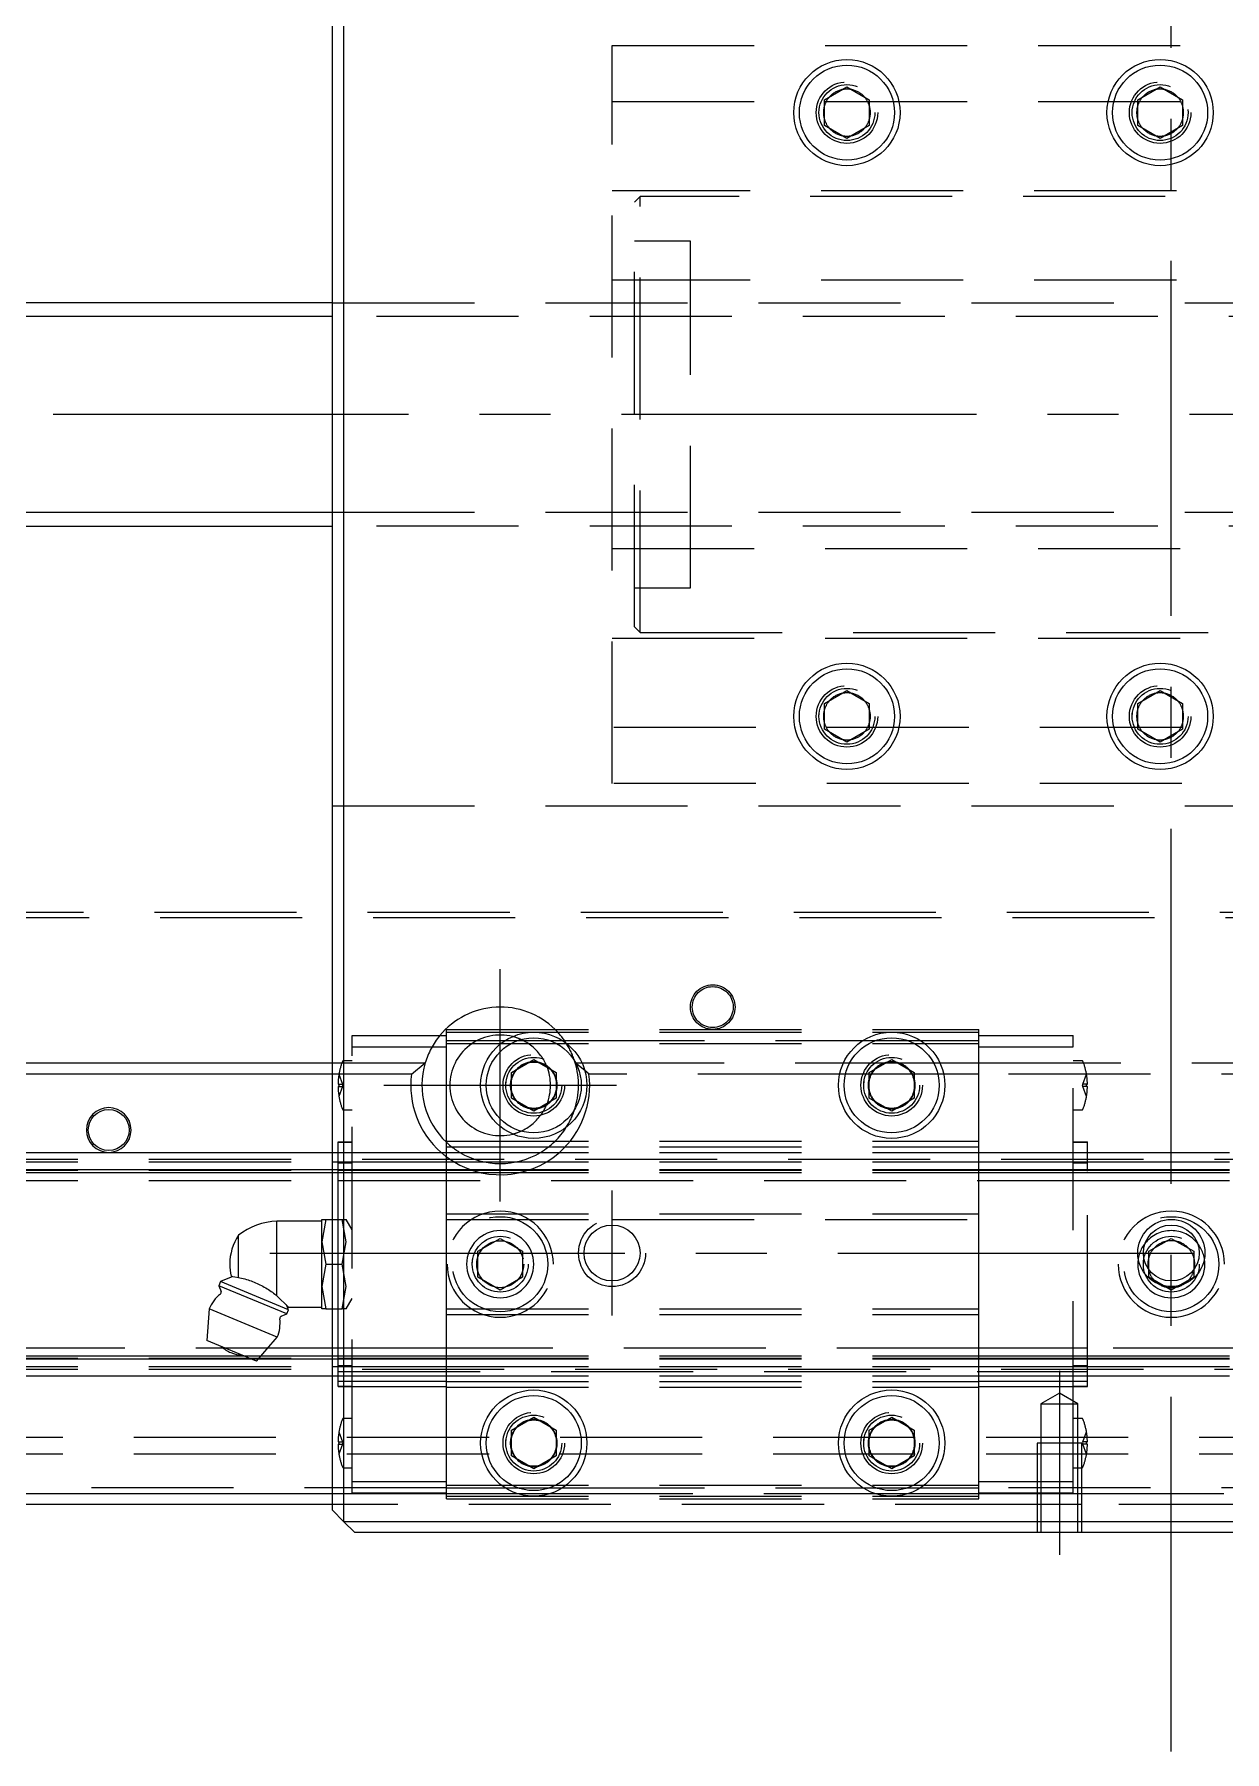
# Model space of a CAD drawing. Extents: x -20 to 920, y -365 to 120.
# Drawn here: x 218.4 to 324.8, y -119.6 to 34 of the extents above; entities that cross this region are included whole.
import ezdxf

# ---------------------------------------------------------------- set-up
doc = ezdxf.new("R2010")
doc.units = 0
doc.linetypes.add('CENTER', pattern=[50.8, 31.75, -6.35, 6.35, -6.35])
doc.linetypes.add('DASHED', pattern=[19.05, 12.7, -6.35])
doc.layers.get('0').update_dxf_attribs({"linetype": 'CONTINUOUS'})
doc.layers.add('CENTER', color=1, linetype='CENTER')

msp = doc.modelspace()

# ---------------------------------------------------------------- linework, layer by layer
at = {"color": 7, "linetype": 'CONTINUOUS'}
for p, q in [((246, 99), (246, -99)), ((245, -98), (245, 98)), ((289, 28.15), (291, 29.31)), ((291, 29.31), (293, 28.15)), ((317, 28.15), (319, 29.31)), ((319, 29.31), (321, 28.15)), ((289, 25.85), (289, 28.15)), ((293, 28.15), (293, 25.85)), ((317, 25.85), (317, 28.15)), ((321, 28.15), (321, 25.85)), ((291, 24.69), (289, 25.85)), ((293, 25.85), (291, 24.69)), ((319, 24.69), (317, 25.85)), ((321, 25.85), (319, 24.69)), ((245, 10), (28, 10)), ((28, -10), (245, -10)), ((289, -25.85), (291, -24.69)), ((289, -28.15), (289, -25.85)), ((291, -24.69), (293, -25.85)), ((293, -25.85), (293, -28.15)), ((317, -25.85), (319, -24.69)), ((317, -28.15), (317, -25.85)), ((319, -24.69), (321, -25.85)), ((321, -25.85), (321, -28.15)), ((291, -29.31), (289, -28.15)), ((293, -28.15), (291, -29.31)), ((319, -29.31), (317, -28.15)), ((321, -28.15), (319, -29.31)), ((146.71, -58), (245, -58)), ((261, -58.85), (263, -57.69)), ((263, -57.69), (265, -58.85)), ((293, -58.85), (295, -57.69)), ((295, -57.69), (297, -58.85)), ((245, -59), (147.94, -59)), ((261, -61.15), (261, -58.85)), ((265, -58.85), (265, -61.15)), ((293, -61.15), (293, -58.85)), ((297, -58.85), (297, -61.15)), ((263, -62.31), (261, -61.15)), ((265, -61.15), (263, -62.31)), ((295, -62.31), (293, -61.15)), ((297, -61.15), (295, -62.31)), ((0, -66), (245, -66)), ((0, -67.52), (245, -67.52)), ((0, -67.8), (245, -67.8)), ((244.04, -72.15), (240.04, -72.15)), ((240.04, -78.83), (240.04, -72.15)), ((244.04, -74), (244.04, -72)), ((244.04, -72), (244.4, -72)), ((244.4, -72), (244.04, -74)), ((244.4, -72), (245, -72)), ((236.6, -77.18), (236.6, -73.4)), ((244.04, -78), (244.04, -74)), ((244.04, -74), (244.4, -76)), ((244.4, -76), (244.04, -78)), ((244.4, -76), (245, -76)), ((234.98, -77.56), (234.83, -77.93)), ((234.83, -77.93), (235.04, -78.44)), ((240.93, -80.45), (234.83, -77.93)), ((236.1, -77.09), (234.98, -77.56)), ((241.08, -80.08), (234.98, -77.56)), ((235.94, -77.07), (236.6, -77.18)), ((236.6, -77.18), (236.73, -77.21)), ((236.73, -77.21), (236.87, -77.24)), ((236.87, -77.24), (237.02, -77.28)), ((237.02, -77.28), (237.16, -77.32)), ((237.16, -77.32), (237.31, -77.36)), ((237.31, -77.36), (237.47, -77.41)), ((237.47, -77.41), (237.59, -77.46)), ((237.59, -77.46), (237.73, -77.5)), ((237.73, -77.5), (237.86, -77.55)), ((237.86, -77.55), (237.99, -77.61)), ((237.99, -77.61), (238.12, -77.66)), ((238.12, -77.66), (238.26, -77.72)), ((238.26, -77.72), (238.39, -77.78)), ((238.39, -77.78), (238.52, -77.84)), ((238.52, -77.84), (238.65, -77.91)), ((238.65, -77.91), (238.78, -77.98)), ((238.78, -77.98), (238.91, -78.05)), ((238.91, -78.05), (239.04, -78.12)), ((239.04, -78.12), (239.16, -78.2)), ((239.16, -78.2), (239.28, -78.27)), ((239.28, -78.27), (239.4, -78.35)), ((244.04, -80), (244.04, -78)), ((244.04, -78), (244.4, -80)), ((239.4, -78.35), (239.52, -78.43)), ((239.52, -78.43), (239.63, -78.51)), ((239.63, -78.51), (239.74, -78.59)), ((239.74, -78.59), (239.84, -78.67)), ((239.84, -78.67), (239.95, -78.75)), ((239.95, -78.75), (240.04, -78.83)), ((240.04, -78.83), (241.08, -79.85)), ((241.08, -80.08), (240.9, -79.64)), ((241.08, -79.85), (244.04, -79.85)), ((233.97, -80), (233.77, -82.84)), ((240.07, -82.53), (233.97, -80)), ((240.42, -80.66), (240.93, -80.45)), ((240.93, -80.45), (241.08, -80.08)), ((244.4, -80), (244.04, -80)), ((244.4, -80), (245, -80)), ((238.2, -84.68), (233.77, -82.84)), ((238.2, -84.68), (240.07, -82.53)), ((0, -84.2), (237.05, -84.2)), ((238.62, -84.2), (245, -84.2)), ((0, -84.48), (237.73, -84.48)), ((0, -86), (245, -86)), ((238.37, -84.48), (245, -84.48)), ((261, -90.85), (263, -89.69)), ((263, -89.69), (265, -90.85)), ((293, -90.85), (295, -89.69)), ((295, -89.69), (297, -90.85)), ((261, -93.15), (261, -90.85)), ((265, -90.85), (265, -93.15)), ((293, -93.15), (293, -90.85)), ((297, -90.85), (297, -93.15)), ((263, -94.31), (261, -93.15)), ((265, -93.15), (263, -94.31)), ((295, -94.31), (293, -93.15)), ((297, -93.15), (295, -94.31)), ((1, -96.5), (245, -96.5)), ((245, -97.5), (2, -97.5)), ((246, -99), (245, -98)), ((247, -100), (246, -99)), ((246, -99), (394, -99)), ((393, -100), (247, -100))]:
    msp.add_line(p, q, dxfattribs=at)
at = {"color": 3, "linetype": 'DASHED'}
for p, q in [((270, 33), (340, 33)), ((270, -33), (270, 33)), ((270, 28), (340, 28)), ((288.5, 27), (288.51, 27.25)), ((321.48, 27.29), (321.5, 27)), ((339.5, 20), (270, 20)), ((272.5, 19.5), (272, 19)), ((272, -19), (272, 19)), ((338.5, 19.5), (272.5, 19.5)), ((272.5, -19.5), (272.5, 19.5)), ((277, 15.5), (272, 15.5)), ((277, -15.5), (277, 15.5)), ((339.5, 12), (270, 12)), ((245, 10), (395, 10)), ((395, 8.75), (245, 8.75)), ((245, -8.75), (395, -8.75)), ((395, -10), (245, -10)), ((270, -12), (339.5, -12)), ((272, -15.5), (277, -15.5)), ((272, -19), (272.5, -19.5)), ((272.5, -19.5), (338.5, -19.5)), ((270, -20), (339.5, -20)), ((288.5, -27), (288.52, -26.7)), ((316.5, -27), (316.52, -26.7)), ((340, -28), (270, -28)), ((340, -33), (270, -33)), ((245, -35), (395, -35)), ((0.5, -44.5), (639.5, -44.5)), ((1, -45), (639, -45)), ((255.2, -55), (302.8, -55)), ((255.2, -56), (255.2, -55)), ((255.2, -55.25), (302.8, -55.25)), ((302.8, -56), (302.8, -55)), ((246.77, -56.55), (246.77, -55.55)), ((246.77, -55.55), (255.2, -55.55)), ((246.77, -56.55), (255.2, -56.55)), ((246.77, -95.45), (246.77, -56.55)), ((255.2, -56), (260.44, -56)), ((255.2, -65), (255.2, -56)), ((255.2, -56.25), (302.8, -56.25)), ((260.44, -56), (261.56, -56)), ((261.56, -56), (264.44, -56)), ((264.44, -56), (265.56, -56)), ((265.56, -56), (292.44, -56)), ((292.44, -56), (293.56, -56)), ((293.56, -56), (296.44, -56)), ((296.44, -56), (297.56, -56)), ((297.56, -56), (302.8, -56)), ((302.8, -55.55), (311.23, -55.55)), ((302.8, -65), (302.8, -56)), ((302.8, -56.55), (311.23, -56.55)), ((311.23, -56.55), (311.23, -55.55)), ((311.23, -92), (311.23, -56.55)), ((245, -58), (245.84, -58)), ((245.84, -58), (246.77, -58)), ((246.77, -57.8), (245.99, -57.8)), ((246.77, -58), (253.29, -58)), ((252.06, -59), (253.29, -58)), ((266.71, -58), (266.75, -58)), ((267.56, -58.68), (266.71, -58)), ((266.75, -58), (267.31, -58)), ((267.31, -58), (290.69, -58)), ((290.69, -58), (291.25, -58)), ((291.25, -58), (293.11, -58)), ((293.11, -58), (293.5, -58)), ((293.5, -58), (294.36, -58)), ((294.36, -58), (294.46, -58)), ((294.46, -58), (294.5, -58)), ((294.5, -58), (295.5, -58)), ((295.5, -58), (295.54, -58)), ((295.54, -58), (295.64, -58)), ((295.64, -58), (296.5, -58)), ((296.5, -58), (296.89, -58)), ((296.89, -58), (298.75, -58)), ((298.75, -58), (299.31, -58)), ((299.31, -58), (302.8, -58)), ((302.8, -58), (337.2, -58)), ((312.01, -57.8), (311.23, -57.8)), ((245.58, -59), (245, -59)), ((245.5, -59.9), (245.58, -59.9)), ((245.58, -59), (245.9, -59.9)), ((246.77, -59), (245.58, -59)), ((245.58, -59.9), (245.9, -59.9)), ((245.58, -59.9), (245.58, -60.1)), ((245.9, -59.9), (245.94, -60)), ((252.06, -59), (246.77, -59)), ((260.5, -60), (260.53, -59.59)), ((267.94, -59), (267.56, -58.68)), ((290.36, -59), (267.94, -59)), ((290.87, -59), (290.36, -59)), ((292.44, -59), (290.87, -59)), ((292.71, -59), (292.44, -59)), ((292.5, -60), (292.53, -59.59)), ((293, -59), (292.71, -59)), ((293.15, -59), (293, -59)), ((293.2, -59), (293.15, -59)), ((296.8, -59), (293.2, -59)), ((296.85, -59), (296.8, -59)), ((297, -59), (296.85, -59)), ((297.29, -59), (297, -59)), ((297.56, -59), (297.29, -59)), ((299.13, -59), (297.56, -59)), ((299.64, -59), (299.13, -59)), ((302.8, -59), (299.64, -59)), ((337.2, -59), (302.8, -59)), ((312.1, -59.9), (312.06, -60)), ((312.1, -59.9), (312.42, -59)), ((312.42, -59.9), (312.1, -59.9)), ((312.42, -60.1), (312.42, -59.9)), ((312.42, -59.9), (312.5, -59.9)), ((245.58, -60.1), (245.5, -60.1)), ((245.9, -60.1), (245.58, -61)), ((245.58, -60.1), (245.9, -60.1)), ((245.9, -60.1), (245.94, -60)), ((312.1, -60.1), (312.06, -60)), ((312.42, -61), (312.1, -60.1)), ((312.42, -60.1), (312.1, -60.1)), ((312.5, -60.1), (312.42, -60.1)), ((245.99, -62.2), (246.77, -62.2)), ((311.23, -62.2), (312.01, -62.2)), ((245, -66), (245.5, -66)), ((245.5, -65.07), (246.77, -65.07)), ((245.5, -67.67), (245.5, -65.07)), ((245.5, -65.08), (246.77, -65.08)), ((245.5, -66), (246.77, -66)), ((246.77, -66), (255.2, -66)), ((255.2, -65.5), (255.2, -65)), ((255.2, -65), (302.8, -65)), ((255.2, -71.5), (255.2, -65.5)), ((255.2, -65.5), (302.8, -65.5)), ((255.2, -66), (302.8, -66)), ((302.8, -65.5), (302.8, -65)), ((302.8, -71.5), (302.8, -65.5)), ((302.8, -66), (312.5, -66)), ((311.23, -65.07), (312.5, -65.07)), ((311.23, -65.08), (312.5, -65.08)), ((312.5, -67.67), (312.5, -65.07)), ((312.5, -66), (327.5, -66)), ((0, -66.6), (640, -66.6)), ((0, -66.85), (245, -66.85)), ((0, -67.58), (245.5, -67.58)), ((245, -66.85), (245.5, -66.85)), ((245, -67.52), (245.5, -67.52)), ((245.5, -66.85), (246.77, -66.85)), ((245.5, -66.92), (246.77, -66.92)), ((245.5, -67.52), (246.77, -67.52)), ((245.5, -67.58), (246.77, -67.58)), ((246.77, -66.85), (255.2, -66.85)), ((246.77, -67.52), (255.2, -67.52)), ((246.77, -67.58), (255.2, -67.58)), ((255.2, -66.85), (302.8, -66.85)), ((255.2, -67.52), (302.8, -67.52)), ((255.2, -67.58), (302.8, -67.58)), ((302.8, -66.85), (312.5, -66.85)), ((302.8, -67.52), (312.5, -67.52)), ((302.8, -67.58), (312.5, -67.58)), ((311.23, -66.92), (312.5, -66.92)), ((312.5, -66.85), (327.5, -66.85)), ((312.5, -67.52), (327.5, -67.52)), ((312.5, -67.58), (327.5, -67.58)), ((0, -68.5), (245.5, -68.5)), ((245, -67.8), (245.5, -67.8)), ((245.5, -72), (245.5, -67.67)), ((245.5, -67.8), (246.77, -67.8)), ((245.5, -68.5), (311.23, -68.5)), ((246.77, -67.8), (255.2, -67.8)), ((255.2, -67.8), (302.8, -67.8)), ((302.8, -67.8), (312.5, -67.8)), ((311.23, -68.5), (312.5, -68.5)), ((312.5, -84.33), (312.5, -67.67)), ((312.5, -67.8), (327.5, -67.8)), ((312.5, -68.5), (327.5, -68.5)), ((245, -72), (245.87, -72)), ((245.5, -80), (245.5, -72)), ((245.87, -72), (246.22, -72)), ((246.22, -74), (245.87, -72)), ((246.77, -72.94), (246.22, -72)), ((255.2, -72), (255.2, -71.5)), ((255.2, -71.5), (302.8, -71.5)), ((255.2, -80), (255.2, -72)), ((255.2, -72), (270, -72)), ((270, -72), (302.8, -72)), ((302.8, -72), (302.8, -71.5)), ((302.8, -80), (302.8, -72)), ((258, -74.85), (260, -73.69)), ((260, -73.69), (262, -74.85)), ((318, -74.85), (320, -73.69)), ((320, -73.69), (322, -74.85)), ((245.87, -76), (246.22, -74)), ((258, -77.15), (258, -74.85)), ((262, -74.85), (262, -77.15)), ((318, -76.5), (318, -74.85)), ((322, -74.85), (322, -76.5)), ((245, -76), (245.87, -76)), ((246.22, -78), (245.87, -76)), ((257.5, -76), (257.53, -75.59)), ((317.5, -76), (317.53, -75.59)), ((318, -77.15), (318, -76.5)), ((322, -76.5), (322, -77.15)), ((245.87, -80), (246.22, -78)), ((260, -78.31), (258, -77.15)), ((262, -77.15), (260, -78.31)), ((320, -78.31), (318, -77.15)), ((322, -77.15), (320, -78.31)), ((246.22, -80), (246.77, -79.06)), ((245, -80), (245.87, -80)), ((245.5, -84.33), (245.5, -80)), ((246.22, -80), (245.87, -80)), ((255.2, -80.5), (255.2, -80)), ((255.2, -80), (302.8, -80)), ((255.2, -86.5), (255.2, -80.5)), ((255.2, -80.5), (302.8, -80.5)), ((302.8, -80.5), (302.8, -80)), ((302.8, -86.5), (302.8, -80.5)), ((245.5, -83.5), (0, -83.5)), ((0, -84.42), (245.5, -84.42)), ((237.05, -84.2), (238.62, -84.2)), ((245, -84.2), (245.5, -84.2)), ((246.77, -83.5), (245.5, -83.5)), ((245.5, -84.2), (246.77, -84.2)), ((245.5, -86.93), (245.5, -84.33)), ((245.5, -84.42), (246.77, -84.42)), ((255.2, -83.5), (246.77, -83.5)), ((246.77, -84.2), (255.2, -84.2)), ((246.77, -84.42), (255.2, -84.42)), ((302.8, -83.5), (255.2, -83.5)), ((255.2, -84.2), (302.8, -84.2)), ((255.2, -84.42), (302.8, -84.42)), ((312.5, -83.5), (302.8, -83.5)), ((302.8, -84.2), (312.5, -84.2)), ((302.8, -84.42), (312.5, -84.42)), ((327.5, -83.5), (312.5, -83.5)), ((312.5, -84.2), (327.5, -84.2)), ((312.5, -86.93), (312.5, -84.33)), ((312.5, -84.42), (327.5, -84.42)), ((0, -85.15), (245, -85.15)), ((0, -85.4), (640, -85.4)), ((237.73, -84.48), (238.37, -84.48)), ((245, -84.48), (245.5, -84.48)), ((245, -85.15), (245.5, -85.15)), ((245, -86), (245.5, -86)), ((245.5, -84.48), (246.77, -84.48)), ((246.77, -85.08), (245.5, -85.08)), ((245.5, -85.15), (246.77, -85.15)), ((245.5, -85.6), (312.5, -85.6)), ((245.5, -86), (246.77, -86)), ((246.77, -84.48), (255.2, -84.48)), ((246.77, -85.15), (255.2, -85.15)), ((246.77, -86), (255.2, -86)), ((255.2, -84.48), (302.8, -84.48)), ((255.2, -85.15), (302.8, -85.15)), ((255.2, -86), (302.8, -86)), ((302.8, -84.48), (312.5, -84.48)), ((302.8, -85.15), (312.5, -85.15)), ((302.8, -86), (312.5, -86)), ((312.5, -85.08), (311.23, -85.08)), ((312.5, -84.48), (327.5, -84.48)), ((312.5, -85.15), (327.5, -85.15)), ((312.5, -86), (327.5, -86)), ((245.5, -86.46), (246.77, -86.46)), ((245.5, -86.92), (246.77, -86.92)), ((245.5, -86.93), (246.77, -86.93)), ((246.77, -86.46), (255.2, -86.46)), ((246.77, -86.93), (255.2, -86.93)), ((255.2, -86.5), (302.8, -86.5)), ((255.2, -87), (255.2, -86.5)), ((255.2, -96), (255.2, -87)), ((255.2, -87), (302.8, -87)), ((302.8, -86.46), (311.23, -86.46)), ((302.8, -87), (302.8, -86.5)), ((302.8, -86.93), (311.23, -86.93)), ((302.8, -96), (302.8, -87)), ((310, -87.55), (308.35, -88.5)), ((311.65, -88.5), (310, -87.55)), ((311.23, -86.46), (312.5, -86.46)), ((311.23, -86.92), (312.5, -86.92)), ((311.23, -86.93), (312.5, -86.93)), ((308.35, -88.5), (308.35, -92)), ((308.35, -88.5), (311.65, -88.5)), ((311.65, -92), (311.65, -88.5)), ((246.77, -89.8), (245.99, -89.8)), ((312.01, -89.8), (311.23, -89.8)), ((640, -91.5), (0, -91.5)), ((245.5, -91.9), (245.58, -91.9)), ((245.58, -92.1), (245.5, -92.1)), ((245.58, -91), (245.9, -91.9)), ((245.58, -91.9), (245.9, -91.9)), ((245.58, -91.9), (245.58, -92.1)), ((245.9, -92.1), (245.58, -93)), ((245.58, -92.1), (245.9, -92.1)), ((245.9, -91.9), (245.94, -92)), ((245.9, -92.1), (245.94, -92)), ((260.5, -92), (260.53, -91.59)), ((292.5, -92), (292.53, -91.59)), ((308, -92), (308, -100)), ((312, -92), (308, -92)), ((308.35, -92), (308.35, -100)), ((311.23, -95.45), (311.23, -92)), ((311.65, -100), (311.65, -92)), ((312, -100), (312, -92)), ((312.1, -91.9), (312.06, -92)), ((312.1, -92.1), (312.06, -92)), ((312.1, -91.9), (312.42, -91)), ((312.42, -91.9), (312.1, -91.9)), ((312.42, -93), (312.1, -92.1)), ((312.42, -92.1), (312.1, -92.1)), ((312.42, -92.1), (312.42, -91.9)), ((312.42, -91.9), (312.5, -91.9)), ((312.5, -92.1), (312.42, -92.1)), ((640, -93), (0, -93)), ((245.99, -94.2), (246.77, -94.2)), ((311.23, -94.2), (312, -94.2)), ((312, -94.2), (312.01, -94.2)), ((255.2, -96), (0.5, -96)), ((245, -96.5), (255.2, -96.5)), ((246.77, -95.45), (255.2, -95.45)), ((246.77, -96.45), (246.77, -95.45)), ((246.77, -96.45), (255.2, -96.45)), ((255.2, -95.75), (302.8, -95.75)), ((255.2, -96), (260.44, -96)), ((255.2, -97), (255.2, -96)), ((255.2, -96.5), (261.48, -96.5)), ((255.2, -96.75), (302.8, -96.75)), ((260.44, -96), (261.56, -96)), ((261.48, -96.5), (264.52, -96.5)), ((261.56, -96), (264.44, -96)), ((264.44, -96), (265.56, -96)), ((264.52, -96.5), (293.48, -96.5)), ((265.56, -96), (292.44, -96)), ((292.44, -96), (293.56, -96)), ((293.48, -96.5), (296.52, -96.5)), ((293.56, -96), (296.44, -96)), ((296.44, -96), (297.56, -96)), ((296.52, -96.5), (302.8, -96.5)), ((297.56, -96), (302.8, -96)), ((302.8, -95.45), (308, -95.45)), ((302.8, -97), (302.8, -96)), ((337.2, -96), (302.8, -96)), ((302.8, -96.45), (308, -96.45)), ((302.8, -96.5), (308, -96.5)), ((308, -95.45), (311.23, -95.45)), ((308, -96.45), (311.23, -96.45)), ((308, -96.5), (312, -96.5)), ((311.23, -96.45), (311.23, -95.45)), ((312, -96.5), (328, -96.5)), ((308, -97.5), (245, -97.5)), ((255.2, -97), (302.8, -97)), ((312, -97.5), (308, -97.5)), ((328, -97.5), (312, -97.5))]:
    msp.add_line(p, q, dxfattribs=at)
at = {"color": 3, "linetype": 'CONTINUOUS'}
for p, q in [((245, 8.75), (28, 8.75)), ((28, -8.75), (245, -8.75))]:
    msp.add_line(p, q, dxfattribs=at)
at = {"color": 7, "linetype": 'CONTINUOUS'}
for centre, radius in [((291, 27), 4.75), ((291, 27), 4.25), ((319, 27), 4.75), ((319, 27), 4.25), ((291, -27), 4.75), ((291, -27), 4.25), ((319, -27), 4.75), ((319, -27), 4.25), ((263, -60), 4.75), ((295, -60), 4.75), ((263, -60), 4.25), ((295, -60), 4.25), ((320, -75), 3), ((270, -75), 2.5), ((320, -75), 2.5), ((263, -92), 4.75), ((295, -92), 4.75), ((263, -92), 4.25), ((295, -92), 4.25)]:
    msp.add_circle(centre, radius, dxfattribs=at)
at = {"color": 3, "linetype": 'DASHED'}
for centre, radius in [((291, 27), 2.75), ((291, 27), 2.5), ((319, 27), 2.75), ((319, 27), 2.5), ((291, -27), 2.75), ((291, -27), 2.5), ((319, -27), 2.75), ((319, -27), 2.5), ((279, -53), 2), ((279, -53), 1.83), ((263, -60), 2.75), ((263, -60), 2.5), ((263, -60), 2.07), ((295, -60), 2.75), ((295, -60), 2.5), ((295, -60), 2.07), ((260, -76), 4.25), ((270, -75), 3), ((320, -76), 4.25), ((260, -76), 2.5), ((320, -76), 2.5), ((260, -76), 2.1), ((263, -92), 2.75), ((263, -92), 2.5), ((263, -92), 2.07), ((295, -92), 2.75), ((295, -92), 2.5), ((295, -92), 2.07)]:
    msp.add_circle(centre, radius, dxfattribs=at)
at = {"color": 3, "linetype": 'CONTINUOUS'}
msp.add_circle((225, -64), 1.83, dxfattribs=at)
at = {"color": 3, "linetype": 'DASHED'}
for centre, radius, start, end in [((291, 27), 2.1, 137.7528, 162.2472), ((291, 27), 2.1, 102.2472, 137.7528), ((291, 27), 2.1, 77.7528, 102.2472), ((291, 27), 2.1, 42.2472, 77.7528), ((291, 27), 2.1, 17.7528, 42.2472), ((319, 27), 2.1, 137.7528, 162.2472), ((319, 27), 2.1, 102.2472, 137.7528), ((319, 27), 2.1, 77.7528, 102.2472), ((319, 27), 2.1, 42.2472, 77.7528), ((319, 27), 2.1, 17.7528, 42.2472), ((291, 27), 2.1, 162.2472, 180), ((291, 27), 2.1, 180, 197.7528), ((291, 27), 2.1, 197.7528, 222.2472), ((291, 27), 2.1, 317.7528, 342.2472), ((291, 27), 2.1, 342.2472, 17.7528), ((319, 27), 2.1, 162.2472, 180), ((319, 27), 2.1, 180, 197.7528), ((319, 27), 2.1, 197.7528, 222.2472), ((319, 27), 2.1, 317.7528, 342.2472), ((319, 27), 2.1, 342.2472, 17.7528), ((291, 27), 2.1, 222.2472, 257.7528), ((291, 27), 2.1, 257.7528, 282.2472), ((291, 27), 2.1, 282.2472, 317.7528), ((319, 27), 2.1, 222.2472, 257.7528), ((319, 27), 2.1, 257.7528, 282.2472), ((319, 27), 2.1, 282.2472, 317.7528), ((291, -27), 2.1, 137.7528, 162.2472), ((291, -27), 2.1, 102.2472, 137.7528), ((291, -27), 2.1, 77.7528, 102.2472), ((291, -27), 2.1, 42.2472, 77.7528), ((291, -27), 2.1, 17.7528, 42.2472), ((319, -27), 2.1, 137.7528, 162.2472), ((319, -27), 2.1, 102.2472, 137.7528), ((319, -27), 2.1, 77.7528, 102.2472), ((319, -27), 2.1, 42.2472, 77.7528), ((319, -27), 2.1, 17.7528, 42.2472), ((291, -27), 2.1, 162.2472, 180), ((291, -27), 2.1, 180, 197.7528), ((291, -27), 2.1, 197.7528, 222.2472), ((291, -27), 2.1, 317.7528, 342.2472), ((291, -27), 2.1, 342.2472, 17.7528), ((319, -27), 2.1, 162.2472, 180), ((319, -27), 2.1, 180, 197.7528), ((319, -27), 2.1, 197.7528, 222.2472), ((319, -27), 2.1, 317.7528, 342.2472), ((319, -27), 2.1, 342.2472, 17.7528), ((291, -27), 2.1, 222.2472, 257.7528), ((291, -27), 2.1, 257.7528, 282.2472), ((291, -27), 2.1, 282.2472, 317.7528), ((319, -27), 2.1, 222.2472, 257.7528), ((319, -27), 2.1, 257.7528, 282.2472), ((319, -27), 2.1, 282.2472, 317.7528), ((260, -60), 7, 45.5847, 140.527), ((260, -60), 7, 32.4617, 45.5847), ((260, -60), 7, 140.527, 163.3985), ((260, -60), 4.5, 75.6594, 180), ((260, -60), 4.5, 65.5215, 75.6594), ((260, -60), 4.5, 36.5593, 65.5215), ((260, -60), 7, 18.0303, 32.4617), ((251.5, -60), 6, 159.1494, 170.4059), ((245.99, -57.9), 0.1, 90, 159.1494), ((260, -60), 7, 163.3985, 226.7082), ((263, -60), 2.1, 102.2472, 137.7528), ((263, -60), 2.06, 105.9141, 134.0859), ((263, -60), 2.06, 74.0859, 105.9141), ((263, -60), 2.1, 77.7528, 102.2472), ((263, -60), 2.1, 42.2472, 77.7528), ((263, -60), 2.06, 45.9141, 74.0859), ((260, -60), 4.5, 31.5863, 36.5593), ((260, -60), 4.5, 22.202, 31.5863), ((260, -60), 4.5, 337.798, 22.202), ((260, -60), 7, 16.6015, 18.0303), ((260, -60), 7, 341.9697, 16.6015), ((295, -60), 2.1, 102.2472, 137.7528), ((295, -60), 2.06, 105.9141, 134.0859), ((295, -60), 2.06, 74.0859, 105.9141), ((295, -60), 2.1, 77.7528, 102.2472), ((295, -60), 2.1, 42.2472, 77.7528), ((295, -60), 2.06, 45.9141, 74.0859), ((312.01, -57.9), 0.1, 20.8506, 90), ((306.5, -60), 6, 9.5941, 20.8506), ((251.5, -60), 6, 170.4203, 179.0449), ((260, -60), 8, 172.8192, 228.5904), ((263, -60), 2.1, 162.2472, 180), ((263, -60), 2.06, 165.9141, 194.0859), ((263, -60), 2.06, 134.0859, 165.9141), ((263, -60), 2.1, 137.7528, 162.2472), ((263, -60), 2.06, 14.0859, 45.9141), ((263, -60), 2.1, 17.7528, 42.2472), ((263, -60), 2.1, 342.2472, 17.7528), ((263, -60), 2.06, 0, 14.0859), ((260, -60), 8, 311.4096, 7.1808), ((295, -60), 2.1, 162.2472, 180), ((295, -60), 2.06, 165.9141, 194.0859), ((295, -60), 2.06, 134.0859, 165.9141), ((295, -60), 2.1, 137.7528, 162.2472), ((295, -60), 2.06, 14.0859, 45.9141), ((295, -60), 2.1, 17.7528, 42.2472), ((295, -60), 2.1, 342.2472, 17.7528), ((295, -60), 2.06, 0, 14.0859), ((306.5, -60), 6, 0.9551, 9.5797), ((251.5, -60), 6, 180.9551, 189.5797), ((251.5, -60), 6, 189.5941, 200.8506), ((260, -60), 4.5, 180, 284.3406), ((263, -60), 2.1, 180, 197.7528), ((263, -60), 2.06, 194.0859, 225.9141), ((263, -60), 2.1, 197.7528, 222.2472), ((263, -60), 2.1, 222.2472, 257.7528), ((263, -60), 2.1, 282.2472, 317.7528), ((263, -60), 2.06, 314.0859, 345.9141), ((263, -60), 2.1, 317.7528, 342.2472), ((263, -60), 2.06, 345.9141, 0), ((295, -60), 2.1, 180, 197.7528), ((295, -60), 2.06, 194.0859, 225.9141), ((295, -60), 2.1, 197.7528, 222.2472), ((295, -60), 2.1, 222.2472, 257.7528), ((295, -60), 2.1, 282.2472, 317.7528), ((295, -60), 2.06, 314.0859, 345.9141), ((295, -60), 2.1, 317.7528, 342.2472), ((295, -60), 2.06, 345.9141, 0), ((306.5, -60), 6, 339.1494, 350.4059), ((306.5, -60), 6, 350.4203, 359.0449), ((245.99, -62.1), 0.1, 200.8506, 270), ((263, -60), 2.06, 225.9141, 254.0859), ((260, -60), 4.5, 294.4785, 323.4407), ((263, -60), 2.06, 254.0859, 285.9141), ((263, -60), 2.1, 257.7528, 282.2472), ((263, -60), 2.06, 285.9141, 314.0859), ((260, -60), 4.5, 323.4407, 328.4137), ((260, -60), 4.5, 328.4137, 337.798), ((260, -60), 7, 327.5383, 341.9697), ((295, -60), 2.06, 225.9141, 254.0859), ((295, -60), 2.06, 254.0859, 285.9141), ((295, -60), 2.1, 257.7528, 282.2472), ((295, -60), 2.06, 285.9141, 314.0859), ((312.01, -62.1), 0.1, 270, 339.1494), ((260, -60), 4.5, 284.3406, 294.4785), ((260, -60), 7, 301.0027, 327.5383), ((260, -60), 8, 228.5904, 233.1301), ((260, -60), 7, 226.7082, 238.9973), ((260, -60), 8, 233.1301, 311.4096), ((260, -60), 7, 238.9973, 301.0027), ((260, -76), 4.75, 0, 180), ((320, -76), 4.75, 0, 180), ((260, -76), 3, 0, 180), ((320, -76), 3, 38.6822, 141.3178), ((320, -76), 3, 141.3178, 180), ((320, -76), 2.1, 137.7528, 162.2472), ((320, -76), 2.1, 102.2472, 137.7528), ((320, -76), 2.1, 77.7528, 102.2472), ((320, -76), 2.1, 42.2472, 77.7528), ((320, -76), 2.1, 17.7528, 42.2472), ((320, -76), 3, 0, 38.6822), ((260, -76), 4.75, 180, 0), ((260, -76), 3, 180, 0), ((320, -76), 4.75, 180, 0), ((320, -76), 3, 180, 0), ((320, -76), 2.1, 162.2472, 180), ((320, -76), 2.1, 180, 191.537), ((320, -76), 2.1, 191.537, 197.7528), ((320, -76), 2.1, 197.7528, 222.2472), ((320, -76), 2.1, 317.7528, 342.2472), ((320, -76), 2.1, 348.463, 17.7528), ((320, -76), 2.1, 342.2472, 348.463), ((320, -76), 2.1, 222.2472, 257.7528), ((320, -76), 2.1, 257.7528, 282.2472), ((320, -76), 2.1, 282.2472, 317.7528), ((251.5, -92), 6, 159.1494, 170.4059), ((245.99, -89.9), 0.1, 90, 159.1494), ((263, -92), 2.06, 134.0859, 165.9141), ((263, -92), 2.1, 137.7528, 162.2472), ((263, -92), 2.1, 102.2472, 137.7528), ((263, -92), 2.06, 105.9141, 134.0859), ((263, -92), 2.06, 74.0859, 105.9141), ((263, -92), 2.1, 77.7528, 102.2472), ((263, -92), 2.1, 42.2472, 77.7528), ((263, -92), 2.06, 45.9141, 74.0859), ((263, -92), 2.06, 14.0859, 45.9141), ((263, -92), 2.1, 17.7528, 42.2472), ((295, -92), 2.06, 134.0859, 165.9141), ((295, -92), 2.1, 137.7528, 162.2472), ((295, -92), 2.1, 102.2472, 137.7528), ((295, -92), 2.06, 105.9141, 134.0859), ((295, -92), 2.06, 74.0859, 105.9141), ((295, -92), 2.1, 77.7528, 102.2472), ((295, -92), 2.1, 42.2472, 77.7528), ((295, -92), 2.06, 45.9141, 74.0859), ((295, -92), 2.06, 14.0859, 45.9141), ((295, -92), 2.1, 17.7528, 42.2472), ((312.01, -89.9), 0.1, 20.8506, 90), ((306.5, -92), 6, 9.5941, 20.8506), ((251.5, -92), 6, 170.4203, 179.0449), ((251.5, -92), 6, 180.9551, 189.5797), ((263, -92), 2.1, 162.2472, 180), ((263, -92), 2.1, 180, 197.7528), ((263, -92), 2.06, 165.9141, 194.0859), ((263, -92), 2.1, 342.2472, 17.7528), ((263, -92), 2.06, 0, 14.0859), ((263, -92), 2.06, 345.9141, 0), ((295, -92), 2.1, 162.2472, 180), ((295, -92), 2.1, 180, 197.7528), ((295, -92), 2.06, 165.9141, 194.0859), ((295, -92), 2.1, 342.2472, 17.7528), ((295, -92), 2.06, 0, 14.0859), ((295, -92), 2.06, 345.9141, 0), ((306.5, -92), 6, 0.9551, 9.5797), ((306.5, -92), 6, 350.4203, 359.0449), ((251.5, -92), 6, 189.5941, 200.8506), ((263, -92), 2.06, 194.0859, 225.9141), ((263, -92), 2.1, 197.7528, 222.2472), ((263, -92), 2.1, 222.2472, 257.7528), ((263, -92), 2.06, 225.9141, 254.0859), ((263, -92), 2.1, 282.2472, 317.7528), ((263, -92), 2.06, 285.9141, 314.0859), ((263, -92), 2.06, 314.0859, 345.9141), ((263, -92), 2.1, 317.7528, 342.2472), ((295, -92), 2.06, 194.0859, 225.9141), ((295, -92), 2.1, 197.7528, 222.2472), ((295, -92), 2.1, 222.2472, 257.7528), ((295, -92), 2.06, 225.9141, 254.0859), ((295, -92), 2.1, 282.2472, 317.7528), ((295, -92), 2.06, 285.9141, 314.0859), ((295, -92), 2.06, 314.0859, 345.9141), ((295, -92), 2.1, 317.7528, 342.2472), ((306.5, -92), 6, 339.1494, 350.4059), ((245.99, -94.1), 0.1, 200.8506, 270), ((263, -92), 2.06, 254.0859, 285.9141), ((263, -92), 2.1, 257.7528, 282.2472), ((295, -92), 2.06, 254.0859, 285.9141), ((295, -92), 2.1, 257.7528, 282.2472), ((312.01, -94.1), 0.1, 270, 339.1494)]:
    msp.add_arc(centre, radius, start, end, dxfattribs=at)
at = {"color": 7, "linetype": 'CONTINUOUS'}
for centre, radius, start, end in [((225, -64), 2, 270, 180), ((225, -64), 2, 180, 270), ((240.27, -78.15), 6, 92.1786, 127.7262), ((240.52, -76), 4.7, 146.4139, 179.9998), ((240.52, -76), 4.7, 180.0002, 193.1788), ((237.02, -81.27), 3.3, 128.1639, 157.4998), ((234.86, -78.51), 0.2, 308.1612, 22.4985), ((237.02, -81.27), 3.3, 337.5002, 6.8361), ((240.49, -80.85), 0.2, 112.5015, 186.8388), ((237.15, -80.95), 3.2, 229.2906, 247.5), ((237.15, -80.95), 3.2, 247.5, 265.7094)]:
    msp.add_arc(centre, radius, start, end, dxfattribs=at)
at = {"layer": 'CENTER', "color": 1, "linetype": 'CENTER'}
for p, q in [((320, -119.6), (320, 119.6)), ((708.99, 0), (-10.8, 0)), ((260, -70.4), (260, -49.6)), ((249.6, -60), (270.4, -60)), ((270, -80.6), (270, -69.4)), ((239.4, -75), (400.6, -75)), ((310, -85.55), (310, -102))]:
    msp.add_line(p, q, dxfattribs=at)

doc.saveas('drawing.dxf')
